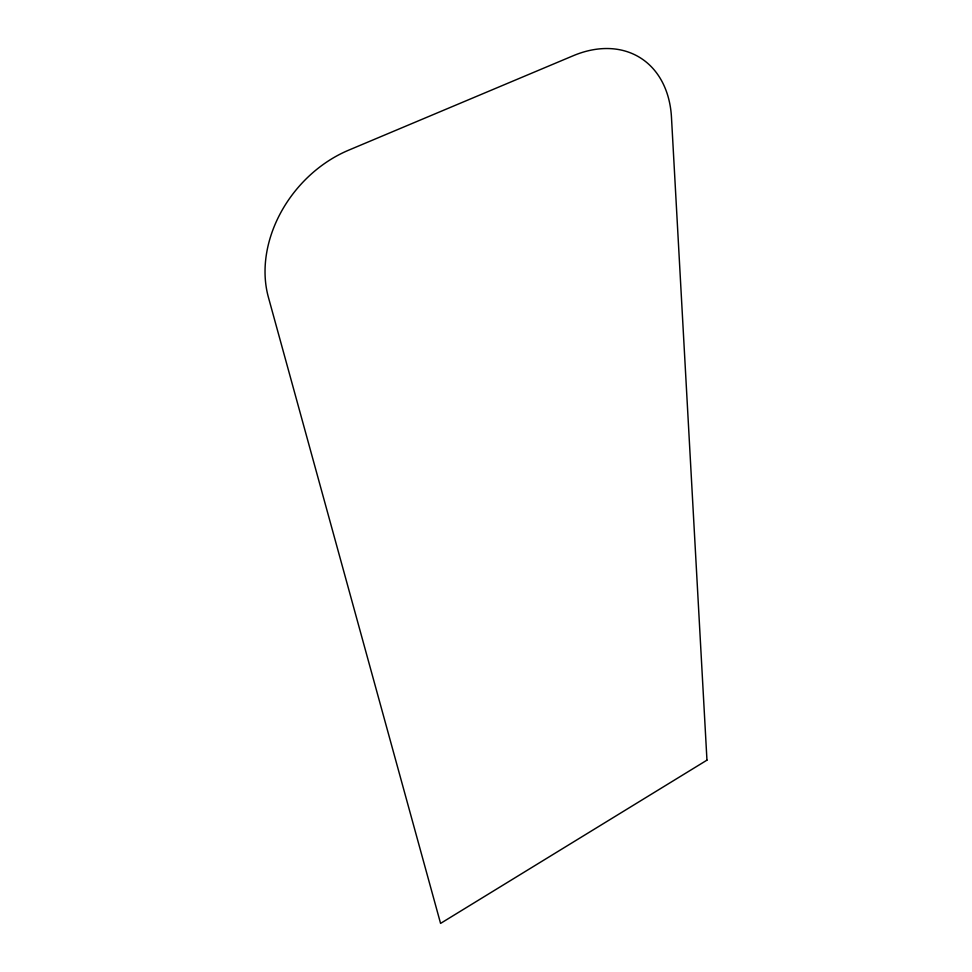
<?xml version="1.0" encoding="UTF-8"?>
<svg xmlns="http://www.w3.org/2000/svg" width="972" height="972" viewBox="0 0 972 972"><rect width="100%" height="100%" fill="white"/><g stroke="black" fill="none" stroke-linecap="round" stroke-linejoin="round"><path stroke-width="1.46" d="M706.96 760.153L440.571 923.4L268.381 297.201A115.425 91.599 -50.3 0 1 348.523 150.235L573.346 55.683A112.072 80.943 -58.2 0 1 671.47 117.296L706.96 760.153"/></g></svg>
